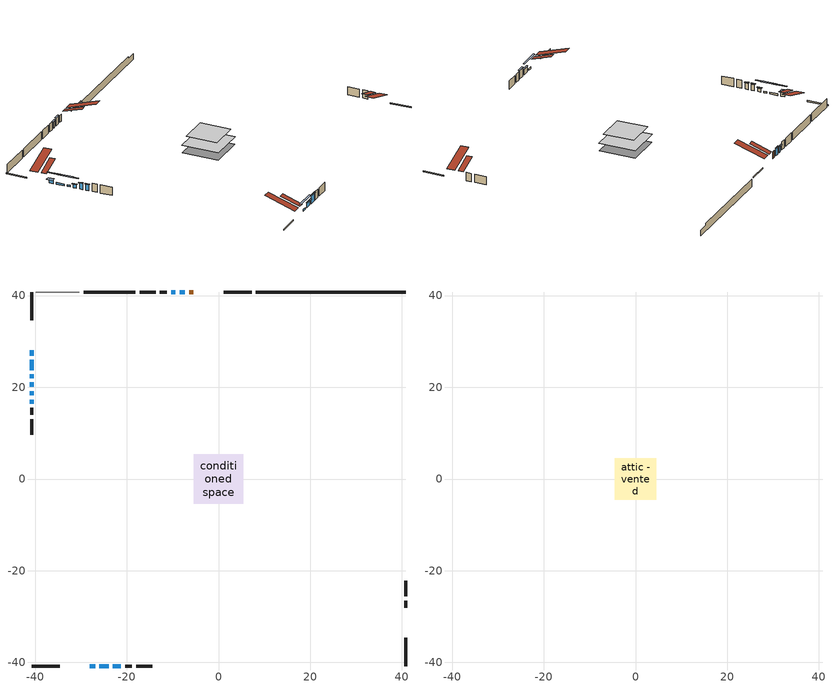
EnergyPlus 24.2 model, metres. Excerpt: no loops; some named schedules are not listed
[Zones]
conditioned space
 floor adiabatic (AdiabaticFloorConstruction): -5.39,-5.39 -5.39,5.39 5.39,5.39 5.39,-5.39 z0.61
 floor foundation (Slab1 construction): -5.25,-5.25 -5.25,5.25 5.25,5.25 5.25,-5.25 z-1.71
 wall outside (RimJoist1 construction): 7.23,40.77 1.11,40.77 / -40.77,-40.77 -34.65,-40.77 / -40.77,40.77 -40.77,34.65 / 40.77,-40.77 40.77,-34.65 z0.61:0.91
 wall outside (AdiabaticWallConstruction 1): -5.5,40.77 -6.39,40.77 z0.61:2.64
 wall outside (AdiabaticWallConstruction): -7.31,40.77 -8.48,40.77 z0.61:2.8; -40.77,28.05 -40.77,26.88 z0.61:1.78; -28.05,-40.77 -26.88,-40.77 / -40.77,25.95 -40.77,23.71 / -40.77,22.78 -40.77,21.97 z0.61:1.12; -9.41,40.77 -10.33,40.77 / -40.77,19.15 -40.77,18.23 / -40.77,17.3 -40.77,16.44 z0.61:2.39; -25.95,-40.77 -23.97,-40.77 z0.61:2.08; -23.04,-40.77 -21.31,-40.77 z0.61:3; -40.77,21.04 -40.77,20.07 z0.61:1.63
 wall outside (Wall1 construction): -11.26,40.77 -12.77,40.77 / -20.38,-40.77 -18.87,-40.77 / -40.77,15.51 -40.77,14 / 40.77,-28.05 40.77,-26.54 z0.61:3.05
 wall outside (Wall2 construction): -13.7,40.77 -17.17,40.77 / -17.94,-40.77 -14.47,-40.77 / -40.77,13.07 -40.77,9.6 / 40.77,-25.61 40.77,-22.13 z0.61:3.05
 wall foundation (FoundationWall1 construction): 8.16,40.77,-1.71 8.16,40.77,0.61 37.51,40.77,0.61 37.51,40.77,-0.05 40.77,40.77,-0.05 40.77,40.77,-1.71
 wall othersidecoefficients (Wall3 construction): -18.1,40.77 -29.39,40.77 z0.61:3.05
 wall adiabatic (Wall4 construction): -30.32,40.77 -39.84,40.77 z0.61:3.05
 window (WindowConstruction): -7.31,40.77 -8.48,40.77 z0.61:2.8
 window (WindowConstruction 7): -40.77,28.05 -40.77,26.88 z0.61:1.78
 window (WindowConstruction 8): -28.05,-40.77 -26.88,-40.77 z0.61:1.12
 window (WindowConstruction 9): -40.77,25.95 -40.77,23.71 z0.61:1.12
 window (WindowConstruction 10): -40.77,22.78 -40.77,21.97 z0.61:1.12
 window (WindowConstruction 1): -9.41,40.77 -10.33,40.77 z0.61:2.39
 window (WindowConstruction 2): -25.95,-40.77 -23.97,-40.77 z0.61:2.08
 window (WindowConstruction 3): -23.04,-40.77 -21.31,-40.77 z0.61:3
 window (WindowConstruction 4): -40.77,21.04 -40.77,20.07 z0.61:1.62
 window (WindowConstruction 5): -40.77,19.14 -40.77,18.23 z0.61:2.39
 window (WindowConstruction 6): -40.77,17.3 -40.77,16.44 z0.61:2.39
 door (Door): -5.5,40.77 -6.39,40.77 z0.61:2.64
 ceiling adiabatic (AdiabaticFloorConstruction): 5.39,-5.39 5.39,5.39 -5.39,5.39 -5.39,-5.39 z0.61
 roof outside (Roof2 construction): -4.57,40.77,3.05 -4.57,35.04,4.96 -3.06,35.04,4.96 -3.06,40.77,3.05; -28.98,-40.77,3.05 -28.98,-35.04,4.96 -30.48,-35.04,4.96 -30.48,-40.77,3.05; -40.77,28.98,3.05 -35.04,28.98,4.96 -35.04,30.48,4.96 -40.77,30.48,3.05; 40.77,-28.98,3.05 35.04,-28.98,4.96 35.04,-30.48,4.96 40.77,-30.48,3.05
attic - vented
 floor to conditioned space (Floor1 construction Reversed): -4.51,-4.51 -4.51,4.51 4.51,4.51 4.51,-4.51 z3.05
 roof outside (Roof1 construction): -2.13,40.77,3.05 -2.13,31.99,5.97 0.18,31.99,5.97 0.18,40.77,3.05; -31.41,-40.77,3.05 -31.41,-31.99,5.97 -33.73,-31.99,5.97 -33.73,-40.77,3.05; -40.77,31.41,3.05 -31.99,31.41,5.97 -31.99,33.73,5.97 -40.77,33.73,3.05; 40.77,-31.41,3.05 31.99,-31.41,5.97 31.99,-33.73,5.97 40.77,-33.73,3.05
shading: -8.68,40.77 -7.11,40.77 -7.11,41.18 -8.68,41.18 z3; -40.77,26.58 -40.77,28.34 -41.99,28.34 -41.99,26.58 z2.08; -24.24,-40.77 -30.69,-40.77 -30.69,-41.18 -24.24,-41.18 z3.76; -40.77,21.07 -40.77,28.59 -41.18,28.59 -41.18,21.07 z3.76; -40.77,19.33 -40.77,25.42 -41.18,25.42 -41.18,19.33 z3.76; -10.53,40.77 -9.21,40.77 -9.21,41.18 -10.53,41.18 z2.59; -23.77,-40.77 -26.15,-40.77 -26.15,-41.18 -23.77,-41.18 z2.28; -21.11,-40.77 -23.24,-40.77 -23.24,-41.18 -21.11,-41.18 z3.2; -40.77,19.87 -40.77,21.24 -41.18,21.24 -41.18,19.87 z1.83; -40.77,18.03 -40.77,19.35 -41.18,19.35 -41.18,18.03 z2.59; -40.77,16.24 -40.77,17.5 -41.18,17.5 -41.18,16.24 z2.59
[Building]
Building 1: Terrain=Suburbs
[Site:Location]
Edmonton Intl AP_AB: Latitude {deg}=53.31; Longitude {deg}=-113.58; Time Zone {hr}=-7; Elevation {m}=723; Keep Site Location Information=Yes
[Site:GroundTemperature:Shallow]
-1.56185, -3.61833, -3.78302, -2.80711, 1.11059, 5.01004, 8.39065, 10.5322, 10.7141, 8.97234, 5.67794, 1.89811
[Site:WaterMainsTemperature]
Calculation Method=Schedule; Temperature Schedule=mains temperature schedule
[Material] Roughness=Rough; Thermal Absorptance=0.9
Name | Thickness {m} | Conductivity {W/m-K} | Density {kg/m3} | Specific Heat {J/kg-K} | Solar Absorptance | Visible Absorptance
asphalt or fiberglass shingles | 0.00635 | 0.162714 | 1121.4 | 1465.45 | 0.4 | 0.4
ceiling loosefill ins | 0.169333 | 0.0480833 | 16.02 | 1046.75 | 0.7 | 0.7
ceiling stud and cavity | 0.1397 | 0.142181 | 65.682 | 1177.47 | 0.7 | 0.7
concrete 4.0 in. | 0.1016 | 1.803125 | 2242.8 | 837.4 | 0.7 | 0.7
concrete 8.0 in. | 0.2032 | 1.803125 | 2242.8 | 837.4 | 0.7 | 0.7
door material | 0.04445 | 0.053851 | 512.64 | 1214.23 | 0.7 | 0.7
exterior vertical ins | 0.0457286 | 0.029427 | 32.04 | 1214.23 | 0.7 | 0.7
floor covering | 0.0127 | 0.0433444 | 54.468 | 1339.84 | 0.6 | 0.6
floor rigid ins; wall rigid ins 2 | 0.512978 | 0.029427 | 32.04 | 1214.23 | 0.7 | 0.7
floor stud and cavity | 0.1397 | 1.75129 | 37.0049 | 1207.88 | 0.7 | 0.7
furniture material conditioned space 1 | 0.1524 | 0.115458 | 640.8 | 1214.23 | 0.6 | 0.6
gypsum board | 0.0127 | 0.160291 | 801 | 837.4 | 0.6 | 0.6
gypsum board 1 | 0.0127 | 0.160291 | 801 | 837.4 | 0.7 | 0.7
osb sheathing 0.5 in. | 0.0127 | 0.115458 | 512.64 | 1214.23 | 0.7 | 0.7
osb sheathing 0.75 in. | 0.01905 | 0.115458 | 512.64 | 1214.23 | 0.7 | 0.7
osb sheathing 2.0 in. | 0.0508 | 0.115458 | 512.64 | 1214.23 | 0.7 | 0.7
rim joist stud and cavity | 0.0508 | 0.0314757 | 125.044 | 1163.47 | 0.6 | 0.6
roof rigid ins; wall rigid ins | 0.051816 | 0.029427 | 32.04 | 1214.23 | 0.7 | 0.7
roof stud and cavity | 0.2032 | 0.156414 | 78.34581 | 1123.46 | 0.7 | 0.7
wall rigid ins 1 | 0.051816 | 0.029427 | 32.04 | 1214.23 | 0.4 | 0.4
wall stud and cavity | 0.1397 | 0.284374 | 139.0536 | 1170.24 | 0.7 | 0.7
wall stud and cavity 1 | 0.1397 | 0.274534 | 139.0536 | 1170.24 | 0.7 | 0.7
wall stud and cavity 2 | 0.1397 | 0.240028 | 139.0536 | 1170.24 | 0.7 | 0.7
wall stud and cavity 3 | 0.1397 | 0.207943 | 139.0536 | 1170.24 | 0.7 | 0.7
wall stud and cavity 4 | 0.0889 | 0.380278 | 52.3479 | 1209.89 | 0.7 | 0.7
wall stud and cavity 5 | 0.0889 | 0.391764 | 83.0341 | 1211.67 | 0.7 | 0.7
wood siding | 0.0254 | 0.102417 | 544.68 | 1172.36 | 0.4 | 0.4
wood siding 1; wood siding 2; wood siding 3 | 0.0254 | 0.102417 | 544.68 | 1172.36 | 0.7 | 0.7
[WindowMaterial:SimpleGlazingSystem]
Name | U-Factor {W/m2-K} | Solar Heat Gain Coefficient
WindowMaterial | 3.298918 | 0.68
WindowMaterial 1 | 3.31425 | 0.6
WindowMaterial 2 | 3.29721 | 0.69
WindowMaterial 3 | 2.96562 | 0.6
WindowMaterial 4 | 4.76157 | 0.67
WindowMaterial 5 | 3.30346 | 0.66
WindowMaterial 6 | 3.27507 | 0.6
WindowMaterial 7 | 3.26371 | 0.46
WindowMaterial 8 | 3.26258 | 0.46
WindowMaterial 9 | 3.25406 | 0.42
[Construction]
AdiabaticFloorConstruction: floor stud and cavity, floor rigid ins, osb sheathing 0.75 in., floor covering
AdiabaticWallConstruction: wood siding 2, wall rigid ins 2, wall stud and cavity 4, gypsum board
AdiabaticWallConstruction 1: wood siding 3, wall rigid ins 2, wall stud and cavity 4, gypsum board
Door: door material
Floor1 construction Reversed: gypsum board, ceiling stud and cavity, ceiling loosefill ins
FoundationWall1 construction: concrete 8.0 in., gypsum board 1
furniture construction conditioned space 1: furniture material conditioned space 1
PartitionWallConstruction: gypsum board, wall stud and cavity 5, gypsum board
RimJoist1 construction: wood siding 1, osb sheathing 2.0 in., rim joist stud and cavity
Roof1 construction: asphalt or fiberglass shingles
Roof2 construction: asphalt or fiberglass shingles, roof rigid ins, osb sheathing 0.75 in., roof stud and cavity, gypsum board
Slab1 construction: concrete 4.0 in.
Wall1 construction: wood siding, wall rigid ins, osb sheathing 0.5 in., wall stud and cavity, gypsum board
Wall2 construction: wood siding, wall rigid ins, osb sheathing 0.5 in., wall stud and cavity 1, gypsum board
Wall3 construction: wall rigid ins 1, osb sheathing 0.5 in., wall stud and cavity 2, gypsum board
Wall4 construction: wall rigid ins 1, osb sheathing 0.5 in., wall stud and cavity 3, gypsum board
WindowConstruction: WindowMaterial
WindowConstruction 1; WindowConstruction 5: WindowMaterial 1
WindowConstruction 10: WindowMaterial 9
WindowConstruction 2: WindowMaterial 2
WindowConstruction 3: WindowMaterial 3
WindowConstruction 4: WindowMaterial 4
WindowConstruction 6: WindowMaterial 5
WindowConstruction 7: WindowMaterial 6
WindowConstruction 8: WindowMaterial 7
WindowConstruction 9: WindowMaterial 8
[Zone] Multiplier=1; Part of Total Floor Area=Yes
Name | Volume {m3}
attic - vented | 38.5569
conditioned space | 576.5
[Space]
Name | Zone | Volume {m3}
attic - vented 1 | attic - vented | 38.5569
conditioned space 1 | conditioned space | 576.5
[ZoneInfiltration:EffectiveLeakageArea]
infil attic - vented 1: Zone or Space=attic - vented 1; Schedule=Always On Discrete; Effective Air Leakage Area {cm2}=2824; Stack Coefficient=0.00020343; Wind Coefficient=9.63668e-06
[ZoneMixing]
whole house fan mix: Zone or Space=attic - vented; Schedule=Always On Continuous; Design Flow Rate Calculation Method=Flow/Zone; Design Flow Rate {m3/s}=0; Source Zone or Space=conditioned space
[SurfaceProperty:ExposedFoundationPerimeter]
Slab1: Exposed Perimeter Calculation Method=TotalExposedPerimeter; Total Exposed Perimeter {m}=32.614
[SurfaceProperty:OtherSideCoefficients]
other non-freezing space: Combined Convective/Radiative Film Coefficient {W/m2-K}=8.35; Constant Temperature Coefficient=1; External Dry-Bulb Temperature Coefficient=0; Ground Temperature Coefficient=0; Wind Speed Coefficient=0; Zone Air Temperature Coefficient=0; Constant Temperature Schedule=other non-freezing space; Previous Other Side Temperature Coefficient=0
[InternalMass] Zone or ZoneList=conditioned space; Space or SpaceList=conditioned space 1
Name | Construction | Surface Area {m2}
furniture mass conditioned space 1 | furniture construction conditioned space 1 | 90.5399
partition wall mass | PartitionWallConstruction | 226.35
[Lights]
interior lighting: Zone or ZoneList or Space or SpaceList=conditioned space 1; Schedule=interior lighting schedule; Design Level Calculation Method=LightingLevel; Lighting Level {W}=343.2; Return Air Fraction=0; Fraction Radiant=0.6; Fraction Visible=0.2; Fraction Replaceable=1
[People]
occupants: Zone or ZoneList or Space or SpaceList=conditioned space 1; Number of People Schedule=occupants schedule; Number of People Calculation Method=People; Number of People=3; Fraction Radiant=0.314171; Sensible Heat Fraction=0.56303; Activity Level Schedule=occupants activity schedule; Carbon Dioxide Generation Rate {m3/s-W}=0; Enable ASHRAE 55 Comfort Warnings=No; Mean Radiant Temperature Calculation Type=EnclosureAveraged
[ElectricEquipment] Zone or ZoneList or Space or SpaceList=conditioned space 1; Design Level Calculation Method=EquipmentLevel
Name | Schedule | Design Level {W} | Fraction Latent | Fraction Radiant | Fraction Lost
clothes dryer | clothes dryer schedule | 140.772 | 0.015 | 0.081 | 0.85
clothes washer | clothes washer schedule | 32.1985 | 0.03 | 0.162 | 0.7
cooking range | cooking range schedule | 208.969 | 0.08 | 0.432 | 0.2
dishwasher | dishwasher schedule | 66.8632 | 0.3 | 0.18 | 0.4
fridge | fridge schedule | 72.9452 | 0 | 0.6 | 0
mech vent bath fan 0 | mech vent bath fan 0 schedule | 50.2 | 0 | 0 | 1
mech vent bath fan 1 | mech vent bath fan 1 schedule | 50.2 | 0 | 0 | 1
mech vent house fan | mech vent house fan schedule | 0 | 0 | 0 | 1
mech vent house fan cfis | mech vent house fan cfis schedule | 0 | 0 | 0 | 0
mech vent range fan 0 | mech vent range fan 0 schedule | 57 | 0 | 0 | 1
misc plug loads | misc plug loads schedule | 494.7 | 0.045 | 0.513 | 0.1
whole house fan | Always On Discrete | 0 | 0 | 0 | 1
[OtherEquipment] Zone or ZoneList or Space or SpaceList=conditioned space 1; Design Level Calculation Method=EquipmentLevel
Name | Fuel Type | Schedule | Design Level {W} | Fraction Latent | Fraction Radiant | Fraction Lost
clothes dryer 1 | Electricity | clothes dryer schedule | 0 | 0.015 | 0.081 | 0.85
cooking range 1 | Electricity | cooking range schedule | 0 | 0.08 | 0.432 | 0.2
general water use latent | None | general water use schedule | 59.3978 | 1 | 0 | 0
general water use sensible | None | general water use schedule | -58.539 | 0 | 0.6 | 0
mech vent house fan latent load | None | Always On Discrete | 0 | 1 | 0 | 0
mech vent house fan sensible load | None | Always On Discrete | 0 | 0 | 0 | 0
water heater energy adjustment1 | NaturalGas | Always On Discrete | 0.01 | 0 | 0 | 1
[ZoneInfiltration:DesignFlowRate] Zone or ZoneList or Space or SpaceList=conditioned space 1; Schedule=Always On Discrete; Design Flow Rate Calculation Method=Flow/Zone; Design Flow Rate {m3/s}=0
infil flow; natural vent flow; whole house fan flow
[AvailabilityManager:Scheduled]
furnace airloop Availability Manager: Schedule=Always On Discrete
[Foundation:Kiva]
Foundation Kiva 1: Initial Indoor Air Temperature {C}=18; Wall Height Above Grade {m}=0.609996; Wall Depth Below Slab {m}=0.2032; Custom Block Material Name 1=exterior vertical ins; Custom Block Depth 1 {m}=2.31999; Custom Block X Position 1 {m}=0.2159; Custom Block Z Position 1 {m}=0
[Foundation:Kiva:Settings]
Soil Conductivity {W/m-K}=0.849921; Soil Density {kg/m3}=1842.3; Soil Specific Heat {J/kg-K}=418.7; Ground Solar Absorptivity=0.9; Ground Thermal Absorptivity=0.9; Ground Surface Roughness {m}=0.03; Far-Field Width {m}=40; Deep-Ground Boundary Condition=ZeroFlux; Deep-Ground Depth {m}=40; Minimum Cell Dimension {m}=0.2; Maximum Cell Growth Coefficient=3; Simulation Timestep=Timestep
[Exterior:Lights]
exterior lighting: Schedule=exterior lighting schedule; Design Level {W}=75.6
[EnergyManagementSystem:GlobalVariable]
furnace_airloop_Fan_RTF
infil_program_Qfan
infil_program_Qinf
natural_vent_program_Qnv
natural_vent_program_Qwhf
[EnergyManagementSystem:Sensor]
Name | Output:Variable or Output:Meter Index Key | Output:Variable or Output:Meter
airflow_gain | infil flow | Infiltration Sensible Heat Gain Energy
airflow_gain_1 | natural vent flow | Infiltration Sensible Heat Gain Energy
airflow_gain_2 | whole house fan flow | Infiltration Sensible Heat Gain Energy
airflow_loss | infil flow | Infiltration Sensible Heat Loss Energy
airflow_loss_1 | natural vent flow | Infiltration Sensible Heat Loss Energy
airflow_loss_2 | whole house fan flow | Infiltration Sensible Heat Loss Energy
clg_load_cond |  | Cooling:EnergyTransfer:Zone:CONDITIONED SPACE
clg_sp_s; clg_sp_s_1 | cooling setpoint | Schedule Value
clothes_dryer_exhaust_0_sch_s | clothes dryer exhaust 0 schedule | Schedule Value
cool_season | cooling season schedule | Schedule Value
htg_load_cond |  | Heating:EnergyTransfer:Zone:CONDITIONED SPACE
htg_sp_s; htg_sp_s_1 | heating setpoint | Schedule Value
ig_ee_conv | clothes dryer | Electric Equipment Convective Heating Energy
ig_ee_conv_2 | cooking range | Electric Equipment Convective Heating Energy
ig_ee_conv_4 | fridge | Electric Equipment Convective Heating Energy
ig_ee_conv_5 | misc plug loads | Electric Equipment Convective Heating Energy
ig_ee_conv_6 | whole house fan | Electric Equipment Convective Heating Energy
ig_ee_rad | clothes dryer | Electric Equipment Radiant Heating Energy
ig_ee_rad_2 | cooking range | Electric Equipment Radiant Heating Energy
ig_ee_rad_4 | fridge | Electric Equipment Radiant Heating Energy
ig_ee_rad_5 | misc plug loads | Electric Equipment Radiant Heating Energy
ig_ee_rad_6 | whole house fan | Electric Equipment Radiant Heating Energy
ig_lgt_conv | interior lighting | Lights Convective Heating Energy
ig_lgt_rad | interior lighting | Lights Radiant Heating Energy
ig_lgt_vis | interior lighting | Lights Visible Radiation Heating Energy
ig_oe_conv | clothes dryer 1 | Other Equipment Convective Heating Energy
ig_oe_conv_1 | cooking range 1 | Other Equipment Convective Heating Energy
ig_oe_conv_2 | general water use latent | Other Equipment Convective Heating Energy
ig_oe_conv_3 | general water use sensible | Other Equipment Convective Heating Energy
ig_oe_conv_4 | water heater energy adjustment1 | Other Equipment Convective Heating Energy
ig_oe_rad | clothes dryer 1 | Other Equipment Radiant Heating Energy
ig_oe_rad_1 | cooking range 1 | Other Equipment Radiant Heating Energy
ig_oe_rad_2 | general water use latent | Other Equipment Radiant Heating Energy
ig_oe_rad_3 | general water use sensible | Other Equipment Radiant Heating Energy
ig_oe_rad_4 | water heater energy adjustment1 | Other Equipment Radiant Heating Energy
ig_ppl_conv | occupants | People Convective Heating Energy
ig_ppl_rad | occupants | People Radiant Heating Energy
im_conv | furniture mass conditioned space 1 | Surface Inside Face Convection Heat Gain Energy
im_conv_1 | partition wall mass | Surface Inside Face Convection Heat Gain Energy
im_ig | furniture mass conditioned space 1 | Surface Inside Face Internal Gains Radiation Heat Gain Energy
im_ig_1 | partition wall mass | Surface Inside Face Internal Gains Radiation Heat Gain Energy
im_lgt | furniture mass conditioned space 1 | Surface Inside Face Lights Radiation Heat Gain Energy
im_lgt_1 | partition wall mass | Surface Inside Face Lights Radiation Heat Gain Energy
im_sol | furniture mass conditioned space 1 | Surface Inside Face Solar Radiation Heat Gain Energy
im_sol_1 | partition wall mass | Surface Inside Face Solar Radiation Heat Gain Energy
im_surf | furniture mass conditioned space 1 | Surface Inside Face Net Surface Thermal Radiation Heat Gain Energy
im_surf_1 | partition wall mass | Surface Inside Face Net Surface Thermal Radiation Heat Gain Energy
mech_vent_bath_fan_0_sch_s | mech vent bath fan 0 schedule | Schedule Value
mech_vent_bath_fan_1_sch_s | mech vent bath fan 1 schedule | Schedule Value
mech_vent_range_fan_0_sch_s | mech vent range fan 0 schedule | Schedule Value
mv_conv | mech vent bath fan 0 | Electric Equipment Convective Heating Energy
mv_conv_1 | mech vent bath fan 1 | Electric Equipment Convective Heating Energy
mv_conv_2 | mech vent house fan | Electric Equipment Convective Heating Energy
mv_conv_3 | mech vent house fan cfis | Electric Equipment Convective Heating Energy
mv_conv_4 | mech vent range fan 0 | Electric Equipment Convective Heating Energy
mv_conv_5 | mech vent house fan latent load | Other Equipment Convective Heating Energy
mv_conv_6 | mech vent house fan sensible load | Other Equipment Convective Heating Energy
mv_rad | mech vent bath fan 0 | Electric Equipment Radiant Heating Energy
mv_rad_1 | mech vent bath fan 1 | Electric Equipment Radiant Heating Energy
mv_rad_2 | mech vent house fan | Electric Equipment Radiant Heating Energy
mv_rad_3 | mech vent house fan cfis | Electric Equipment Radiant Heating Energy
mv_rad_4 | mech vent range fan 0 | Electric Equipment Radiant Heating Energy
mv_rad_5 | mech vent house fan latent load | Other Equipment Radiant Heating Energy
mv_rad_6 | mech vent house fan sensible load | Other Equipment Radiant Heating Energy
natural_vent_s | natural vent schedule | Schedule Value
oa_temp |  | Site Outdoor Air Drybulb Temperature
out_pb_s |  | Site Outdoor Air Barometric Pressure
out_wt_s |  | Site Outdoor Air Humidity Ratio
site_vw_s |  | Site Wind Speed
ss_back_out | Window1 | Surface Window Shortwave from Zone Back Out Window Heat Transfer Rate
ss_back_out_1 | Window10 | Surface Window Shortwave from Zone Back Out Window Heat Transfer Rate
ss_back_out_10 | Window9 | Surface Window Shortwave from Zone Back Out Window Heat Transfer Rate
ss_back_out_2 | Window11 | Surface Window Shortwave from Zone Back Out Window Heat Transfer Rate
ss_back_out_3 | Window12 | Surface Window Shortwave from Zone Back Out Window Heat Transfer Rate
ss_back_out_4 | Window14 | Surface Window Shortwave from Zone Back Out Window Heat Transfer Rate
ss_back_out_5 | Window2 | Surface Window Shortwave from Zone Back Out Window Heat Transfer Rate
ss_back_out_6 | Window4 | Surface Window Shortwave from Zone Back Out Window Heat Transfer Rate
ss_back_out_7 | Window5 | Surface Window Shortwave from Zone Back Out Window Heat Transfer Rate
ss_back_out_8 | Window6 | Surface Window Shortwave from Zone Back Out Window Heat Transfer Rate
ss_back_out_9 | Window7 | Surface Window Shortwave from Zone Back Out Window Heat Transfer Rate
ss_conv | Door1 | Surface Inside Face Convection Heat Gain Energy
ss_conv_1 | Window1 | Surface Inside Face Convection Heat Gain Energy
ss_conv_10 | Window7 | Surface Inside Face Convection Heat Gain Energy
ss_conv_11 | Window9 | Surface Inside Face Convection Heat Gain Energy
ss_conv_2 | Window10 | Surface Inside Face Convection Heat Gain Energy
ss_conv_3 | Window11 | Surface Inside Face Convection Heat Gain Energy
ss_conv_4 | Window12 | Surface Inside Face Convection Heat Gain Energy
ss_conv_5 | Window14 | Surface Inside Face Convection Heat Gain Energy
ss_conv_6 | Window2 | Surface Inside Face Convection Heat Gain Energy
ss_conv_7 | Window4 | Surface Inside Face Convection Heat Gain Energy
ss_conv_8 | Window5 | Surface Inside Face Convection Heat Gain Energy
ss_conv_9 | Window6 | Surface Inside Face Convection Heat Gain Energy
ss_ig | Door1 | Surface Inside Face Internal Gains Radiation Heat Gain Energy
ss_ig_1 | Window1 | Surface Inside Face Internal Gains Radiation Heat Gain Energy
ss_ig_10 | Window7 | Surface Inside Face Internal Gains Radiation Heat Gain Energy
ss_ig_11 | Window9 | Surface Inside Face Internal Gains Radiation Heat Gain Energy
ss_ig_2 | Window10 | Surface Inside Face Internal Gains Radiation Heat Gain Energy
ss_ig_3 | Window11 | Surface Inside Face Internal Gains Radiation Heat Gain Energy
ss_ig_4 | Window12 | Surface Inside Face Internal Gains Radiation Heat Gain Energy
ss_ig_5 | Window14 | Surface Inside Face Internal Gains Radiation Heat Gain Energy
ss_ig_6 | Window2 | Surface Inside Face Internal Gains Radiation Heat Gain Energy
ss_ig_7 | Window4 | Surface Inside Face Internal Gains Radiation Heat Gain Energy
ss_ig_8 | Window5 | Surface Inside Face Internal Gains Radiation Heat Gain Energy
ss_ig_9 | Window6 | Surface Inside Face Internal Gains Radiation Heat Gain Energy
ss_lgt | Door1 | Surface Inside Face Lights Radiation Heat Gain Energy
ss_sol | Door1 | Surface Inside Face Solar Radiation Heat Gain Energy
ss_surf | Door1 | Surface Inside Face Net Surface Thermal Radiation Heat Gain Energy
ss_surf_1 | Window1 | Surface Inside Face Net Surface Thermal Radiation Heat Gain Energy
ss_surf_10 | Window7 | Surface Inside Face Net Surface Thermal Radiation Heat Gain Energy
ss_surf_11 | Window9 | Surface Inside Face Net Surface Thermal Radiation Heat Gain Energy
ss_surf_2 | Window10 | Surface Inside Face Net Surface Thermal Radiation Heat Gain Energy
ss_surf_3 | Window11 | Surface Inside Face Net Surface Thermal Radiation Heat Gain Energy
ss_surf_4 | Window12 | Surface Inside Face Net Surface Thermal Radiation Heat Gain Energy
ss_surf_5 | Window14 | Surface Inside Face Net Surface Thermal Radiation Heat Gain Energy
ss_surf_6 | Window2 | Surface Inside Face Net Surface Thermal Radiation Heat Gain Energy
ss_surf_7 | Window4 | Surface Inside Face Net Surface Thermal Radiation Heat Gain Energy
ss_surf_8 | Window5 | Surface Inside Face Net Surface Thermal Radiation Heat Gain Energy
ss_surf_9 | Window6 | Surface Inside Face Net Surface Thermal Radiation Heat Gain Energy
ss_trans_in | Window1 | Surface Window Transmitted Solar Radiation Rate
ss_trans_in_1 | Window10 | Surface Window Transmitted Solar Radiation Rate
ss_trans_in_10 | Window9 | Surface Window Transmitted Solar Radiation Rate
ss_trans_in_2 | Window11 | Surface Window Transmitted Solar Radiation Rate
ss_trans_in_3 | Window12 | Surface Window Transmitted Solar Radiation Rate
ss_trans_in_4 | Window14 | Surface Window Transmitted Solar Radiation Rate
ss_trans_in_5 | Window2 | Surface Window Transmitted Solar Radiation Rate
ss_trans_in_6 | Window4 | Surface Window Transmitted Solar Radiation Rate
ss_trans_in_7 | Window5 | Surface Window Transmitted Solar Radiation Rate
ss_trans_in_8 | Window6 | Surface Window Transmitted Solar Radiation Rate
ss_trans_in_9 | Window7 | Surface Window Transmitted Solar Radiation Rate
ss_trans_out | Window1 | Surface Inside Face Initial Transmitted Diffuse Transmitted Out Window Solar Radiation Rate
ss_trans_out_1 | Window10 | Surface Inside Face Initial Transmitted Diffuse Transmitted Out Window Solar Radiation Rate
ss_trans_out_10 | Window9 | Surface Inside Face Initial Transmitted Diffuse Transmitted Out Window Solar Radiation Rate
ss_trans_out_2 | Window11 | Surface Inside Face Initial Transmitted Diffuse Transmitted Out Window Solar Radiation Rate
